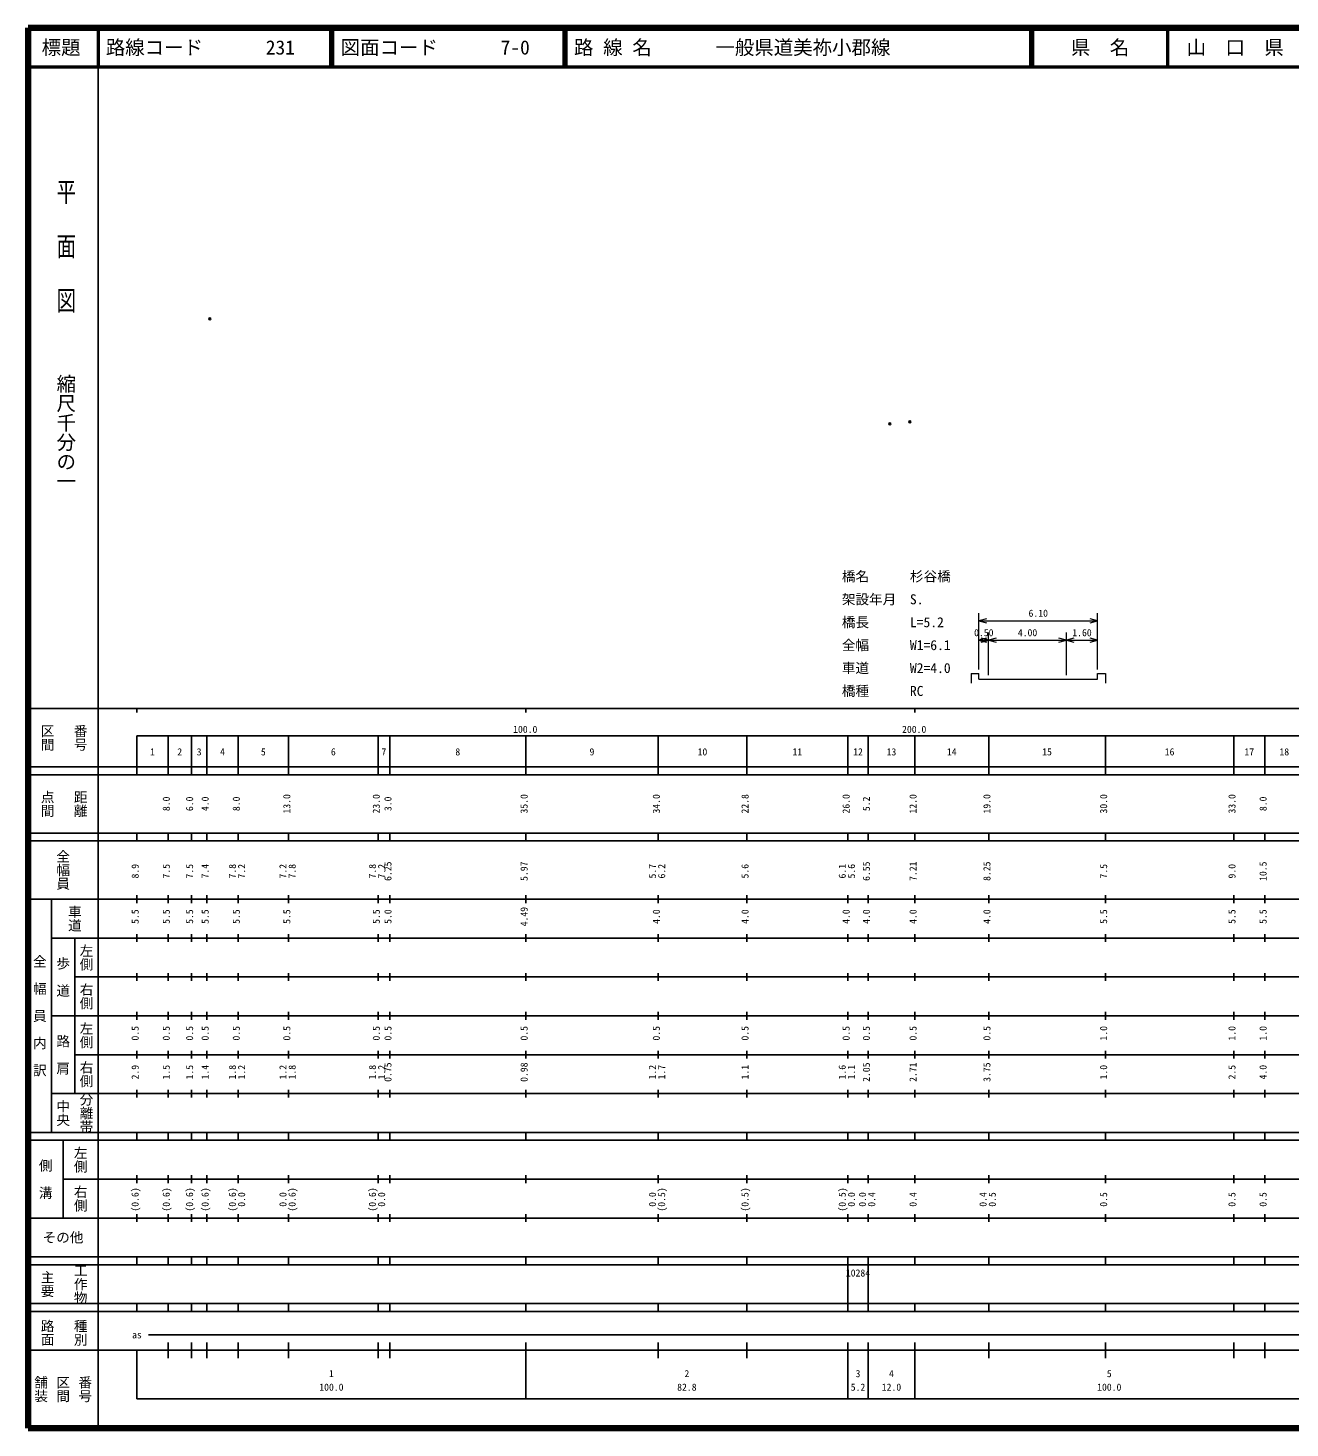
# Model space of a CAD drawing. Units: millimetres on the paper, with parts at other scales. Extents: x 40 to 680, y 20 to 380.
# Drawn here: x 40 to 364.5, y 20 to 380 of the extents above; entities that cross this region are included whole.
import ezdxf
from ezdxf.enums import TextEntityAlignment as Align

# ---------------------------------------------------------------- set-up
doc = ezdxf.new("R2010")
doc.units = ezdxf.units.MM
doc.header["$PDMODE"] = 32
doc.header["$PDSIZE"] = 0.5
doc.layers.add('S-OTRS', color=6, linetype='Continuous')
doc.layers.add('S-TTL-TXT', color=7, linetype='Continuous')
for name, color, linetype, lineweight in [('S-STR-HTXT', 7, 'Continuous', 13), ('S-TTL', 2, 'Continuous', 140), ('S-TTL-BAND', 7, 'Continuous', 25), ('S-TTL-LINE', 7, 'Continuous', 50)]:
    doc.layers.add(name, color=color, linetype=linetype, lineweight=lineweight)
doc.styles.add('@ＭＳ ゴシック', font='')
doc.styles.add('ＭＳ ゴシック', font='')
doc.styles.get('@ＭＳ ゴシック').set_extended_font_data('@MS Gothic')
doc.styles.get('ＭＳ ゴシック').set_extended_font_data('MS Gothic')

msp = doc.modelspace()

# ---------------------------------------------------------------- linework, layer by layer
at = {"layer": 'S-OTRS'}
for p in [(86.718, 305.241), (261.565, 278.217), (266.753, 278.724)]:
    msp.add_point(p, dxfattribs=at)
at = {"layer": 'S-STR-HTXT'}
for p, q in [((284.488, 215.051), (284.488, 229.551)), ((286.42, 228.068), (284.488, 227.551)), ((284.488, 227.551), (314.988, 227.551)), ((284.488, 227.551), (286.42, 227.033)), ((314.988, 227.551), (313.057, 228.068)), ((313.057, 227.033), (314.988, 227.551)), ((314.988, 215.051), (314.988, 229.551)), ((286.988, 213.551), (286.988, 224.551)), ((306.988, 213.551), (306.988, 224.551)), ((286.42, 223.068), (284.488, 222.551)), ((284.488, 222.551), (286.988, 222.551)), ((284.488, 222.551), (286.42, 222.033)), ((286.988, 222.551), (285.057, 223.068)), ((285.057, 222.033), (286.988, 222.551)), ((288.92, 223.068), (286.988, 222.551)), ((286.988, 222.551), (306.988, 222.551)), ((286.988, 222.551), (288.92, 222.033)), ((306.988, 222.551), (305.057, 223.068)), ((305.057, 222.033), (306.988, 222.551)), ((308.92, 223.068), (306.988, 222.551)), ((306.988, 222.551), (314.988, 222.551)), ((306.988, 222.551), (308.92, 222.033)), ((314.988, 222.551), (313.057, 223.068)), ((313.057, 222.033), (314.988, 222.551)), ((282.488, 214.051), (284.488, 214.051)), ((282.488, 214.051), (282.488, 211.551)), ((284.488, 212.551), (284.488, 214.051)), ((284.488, 212.551), (286.988, 212.551)), ((286.988, 212.551), (306.988, 212.551)), ((306.988, 212.551), (314.988, 212.551)), ((314.988, 212.551), (314.988, 214.051)), ((314.988, 214.051), (316.988, 214.051)), ((316.988, 214.051), (316.988, 211.551))]:
    msp.add_line(p, q, dxfattribs=at)
at = {"layer": 'S-TTL'}
for p, q in [((40, 380), (40, 20)), ((680, 380), (40, 380)), ((40, 20), (680, 20))]:
    msp.add_line(p, q, dxfattribs=at)
at = {"layer": 'S-TTL-BAND'}
for p, q in [((58, 370), (58, 20)), ((40, 205), (579, 205)), ((68, 205), (68, 204)), ((168, 205), (168, 204)), ((268, 205), (268, 204)), ((68, 198), (579, 198)), ((68, 198), (68, 188)), ((76, 188), (76, 198)), ((82, 188), (82, 198)), ((86, 188), (86, 198)), ((94, 188), (94, 198)), ((107, 188), (107, 198)), ((130, 188), (130, 198)), ((133, 188), (133, 198)), ((168, 188), (168, 198)), ((202, 188), (202, 198)), ((224.8, 188), (224.8, 198)), ((250.8, 188), (250.8, 198)), ((256, 188), (256, 198)), ((268, 188), (268, 198)), ((287, 188), (287, 198)), ((317, 188), (317, 198)), ((350, 188), (350, 198)), ((358, 188), (358, 198)), ((40, 190), (579, 190)), ((40, 188), (579, 188)), ((40, 173), (579, 173)), ((68, 171), (68, 173)), ((76, 171), (76, 173)), ((82, 171), (82, 173)), ((86, 171), (86, 173)), ((94, 171), (94, 173)), ((107, 171), (107, 173)), ((130, 171), (130, 173)), ((133, 171), (133, 173)), ((168, 171), (168, 173)), ((202, 171), (202, 173)), ((224.8, 171), (224.8, 173)), ((250.8, 171), (250.8, 173)), ((256, 171), (256, 173)), ((268, 171), (268, 173)), ((287, 171), (287, 173)), ((317, 171), (317, 173)), ((350, 171), (350, 173)), ((358, 171), (358, 173)), ((40, 171), (579, 171)), ((40, 156), (579, 156)), ((46, 96), (46, 156)), ((68, 155), (68, 157)), ((76, 155), (76, 157)), ((82, 155), (82, 157)), ((86, 155), (86, 157)), ((94, 155), (94, 157)), ((107, 155), (107, 157)), ((130, 155), (130, 157)), ((133, 155), (133, 157)), ((168, 155), (168, 157)), ((202, 155), (202, 157)), ((224.8, 155), (224.8, 157)), ((250.8, 155), (250.8, 157)), ((256, 155), (256, 157)), ((268, 155), (268, 157)), ((287, 155), (287, 157)), ((317, 155), (317, 157)), ((350, 155), (350, 157)), ((358, 155), (358, 157)), ((46, 146), (579, 146)), ((52, 146), (52, 106)), ((68, 145), (68, 147)), ((76, 145), (76, 147)), ((82, 145), (82, 147)), ((86, 145), (86, 147)), ((94, 145), (94, 147)), ((107, 145), (107, 147)), ((130, 145), (130, 147)), ((133, 145), (133, 147)), ((168, 145), (168, 147)), ((202, 145), (202, 147)), ((224.8, 145), (224.8, 147)), ((250.8, 145), (250.8, 147)), ((256, 145), (256, 147)), ((268, 145), (268, 147)), ((287, 145), (287, 147)), ((317, 145), (317, 147)), ((350, 145), (350, 147)), ((358, 145), (358, 147)), ((68, 135), (68, 137)), ((76, 135), (76, 137)), ((82, 135), (82, 137)), ((86, 135), (86, 137)), ((94, 135), (94, 137)), ((107, 135), (107, 137)), ((130, 135), (130, 137)), ((133, 135), (133, 137)), ((168, 135), (168, 137)), ((202, 135), (202, 137)), ((224.8, 135), (224.8, 137)), ((250.8, 135), (250.8, 137)), ((256, 135), (256, 137)), ((268, 135), (268, 137)), ((287, 135), (287, 137)), ((317, 135), (317, 137)), ((350, 135), (350, 137)), ((358, 135), (358, 137)), ((52, 136), (579, 136)), ((46, 126), (579, 126)), ((68, 125), (68, 127)), ((76, 125), (76, 127)), ((82, 125), (82, 127)), ((86, 125), (86, 127)), ((94, 125), (94, 127)), ((107, 125), (107, 127)), ((130, 125), (130, 127)), ((133, 125), (133, 127)), ((168, 125), (168, 127)), ((202, 125), (202, 127)), ((224.8, 125), (224.8, 127)), ((250.8, 125), (250.8, 127)), ((256, 125), (256, 127)), ((268, 125), (268, 127)), ((287, 125), (287, 127)), ((317, 125), (317, 127)), ((350, 125), (350, 127)), ((358, 125), (358, 127)), ((52, 116), (579, 116)), ((68, 115), (68, 117)), ((76, 115), (76, 117)), ((82, 115), (82, 117)), ((86, 115), (86, 117)), ((94, 115), (94, 117)), ((107, 115), (107, 117)), ((130, 115), (130, 117)), ((133, 115), (133, 117)), ((168, 115), (168, 117)), ((202, 115), (202, 117)), ((224.8, 115), (224.8, 117)), ((250.8, 115), (250.8, 117)), ((256, 115), (256, 117)), ((268, 115), (268, 117)), ((287, 115), (287, 117)), ((317, 115), (317, 117)), ((350, 115), (350, 117)), ((358, 115), (358, 117)), ((46, 106), (579, 106)), ((68, 105), (68, 107)), ((76, 105), (76, 107)), ((82, 105), (82, 107)), ((86, 105), (86, 107)), ((94, 105), (94, 107)), ((107, 105), (107, 107)), ((130, 105), (130, 107)), ((133, 105), (133, 107)), ((168, 105), (168, 107)), ((202, 105), (202, 107)), ((224.8, 105), (224.8, 107)), ((250.8, 105), (250.8, 107)), ((256, 105), (256, 107)), ((268, 105), (268, 107)), ((287, 105), (287, 107)), ((317, 105), (317, 107)), ((350, 105), (350, 107)), ((358, 105), (358, 107)), ((40, 96), (579, 96)), ((40, 94), (579, 94)), ((49, 94), (49, 74)), ((68, 94), (68, 96)), ((76, 94), (76, 96)), ((82, 94), (82, 96)), ((86, 94), (86, 96)), ((94, 94), (94, 96)), ((107, 94), (107, 96)), ((130, 94), (130, 96)), ((133, 94), (133, 96)), ((168, 94), (168, 96)), ((202, 94), (202, 96)), ((224.8, 94), (224.8, 96)), ((250.8, 94), (250.8, 96)), ((256, 94), (256, 96)), ((268, 94), (268, 96)), ((287, 94), (287, 96)), ((317, 94), (317, 96)), ((350, 94), (350, 96)), ((358, 94), (358, 96)), ((49, 84), (579, 84)), ((68, 83), (68, 85)), ((76, 83), (76, 85)), ((82, 83), (82, 85)), ((86, 83), (86, 85)), ((94, 83), (94, 85)), ((107, 83), (107, 85)), ((130, 83), (130, 85)), ((133, 83), (133, 85)), ((168, 83), (168, 85)), ((202, 83), (202, 85)), ((224.8, 83), (224.8, 85)), ((250.8, 83), (250.8, 85)), ((256, 83), (256, 85)), ((268, 83), (268, 85)), ((287, 83), (287, 85)), ((317, 83), (317, 85)), ((350, 83), (350, 85)), ((358, 83), (358, 85)), ((40, 74), (579, 74)), ((68, 73), (68, 75)), ((76, 73), (76, 75)), ((82, 73), (82, 75)), ((86, 73), (86, 75)), ((94, 73), (94, 75)), ((107, 73), (107, 75)), ((130, 73), (130, 75)), ((133, 73), (133, 75)), ((168, 73), (168, 75)), ((202, 73), (202, 75)), ((224.8, 73), (224.8, 75)), ((250.8, 73), (250.8, 75)), ((256, 73), (256, 75)), ((268, 73), (268, 75)), ((287, 73), (287, 75)), ((317, 73), (317, 75)), ((350, 73), (350, 75)), ((358, 73), (358, 75)), ((40, 64), (579, 64)), ((40, 62), (579, 62)), ((68, 62), (68, 64)), ((76, 62), (76, 64)), ((82, 62), (82, 64)), ((86, 62), (86, 64)), ((94, 62), (94, 64)), ((107, 62), (107, 64)), ((130, 62), (130, 64)), ((133, 62), (133, 64)), ((168, 62), (168, 64)), ((202, 62), (202, 64)), ((224.8, 62), (224.8, 64)), ((250.8, 62), (250.8, 64)), ((250.8, 52), (250.8, 62)), ((256, 62), (256, 64)), ((256, 52), (256, 62)), ((268, 62), (268, 64)), ((287, 62), (287, 64)), ((317, 62), (317, 64)), ((350, 62), (350, 64)), ((358, 62), (358, 64)), ((40, 52), (579, 52)), ((68, 50), (68, 52)), ((76, 50), (76, 52)), ((82, 50), (82, 52)), ((86, 50), (86, 52)), ((94, 50), (94, 52)), ((107, 50), (107, 52)), ((130, 50), (130, 52)), ((133, 50), (133, 52)), ((168, 50), (168, 52)), ((202, 50), (202, 52)), ((224.8, 50), (224.8, 52)), ((250.8, 50), (250.8, 52)), ((256, 50), (256, 52)), ((268, 50), (268, 52)), ((287, 50), (287, 52)), ((317, 50), (317, 52)), ((350, 50), (350, 52)), ((358, 50), (358, 52)), ((40, 50), (579, 50)), ((71, 44), (562, 44)), ((40, 40), (579, 40)), ((68, 40), (68, 27.5)), ((76, 38), (76, 42)), ((82, 38), (82, 42)), ((86, 38), (86, 42)), ((94, 38), (94, 42)), ((107, 38), (107, 42)), ((130, 38), (130, 42)), ((133, 38), (133, 42)), ((168, 27.5), (168, 42)), ((202, 38), (202, 42)), ((224.8, 38), (224.8, 42)), ((250.8, 27.5), (250.8, 42)), ((256, 27.5), (256, 42)), ((268, 27.5), (268, 42)), ((287, 38), (287, 42)), ((317, 38), (317, 42)), ((350, 38), (350, 42)), ((358, 38), (358, 42)), ((68, 27.5), (579, 27.5))]:
    msp.add_line(p, q, dxfattribs=at)
at = {"layer": 'S-TTL-LINE'}
for p, q in [((58, 380), (58, 370)), ((117.75, 380), (117.75, 370)), ((118.25, 380), (118.25, 370)), ((177.75, 380), (177.75, 370)), ((178.25, 380), (178.25, 370)), ((297.75, 380), (297.75, 370)), ((298.25, 380), (298.25, 370)), ((333, 380), (333, 370)), ((40, 370), (680, 370))]:
    msp.add_line(p, q, dxfattribs=at)

# ---------------------------------------------------------------- texts
at = {"layer": 'S-STR-HTXT', "style": 'ＭＳ ゴシック'}
for s, p in [('橋名\u3000\u3000\u3000杉谷橋', (249.243, 236.932)), ('架設年月\u3000S.', (249.243, 231.041)), ('橋長\u3000\u3000\u3000L=5.2', (249.243, 225.15)), ('全幅\u3000\u3000\u3000W1=6.1', (249.243, 219.259)), ('車道\u3000\u3000\u3000W2=4.0', (249.243, 213.368)), ('橋種\u3000\u3000\u3000RC', (249.243, 207.477))]:
    msp.add_text(s, height=2.566, dxfattribs=at).set_placement(p, align=Align.BOTTOM_LEFT)
for s, p in [('6.10', (299.738, 228.051)), ('0.50', (285.738, 223.051)), ('4.00', (296.988, 223.051)), ('1.60', (310.988, 223.051))]:
    msp.add_text(s, height=1.833, dxfattribs=at).set_placement(p, align=Align.BOTTOM_CENTER)
at = {"layer": 'S-TTL-BAND', "style": '@ＭＳ ゴシック', "width": 1.4}
msp.add_text('平  面  図', height=3.666, rotation=270, dxfattribs=at).set_placement((49.777, 306.475), align=Align.MIDDLE_RIGHT)
at = {"layer": 'S-TTL-BAND', "style": '@ＭＳ ゴシック'}
msp.add_text('縮尺千分の一', height=3.666, rotation=270, dxfattribs=at).set_placement((49.777, 261.03), align=Align.MIDDLE_RIGHT)
for s, p in [('区間', (45, 197.5)), ('番号', (53.5, 197.5)), ('点間', (45, 180.5)), ('距離', (53.5, 180.5)), ('全幅員', (49, 163.5)), ('車道', (52, 151)), ('左側', (55, 141)), ('全\u3000幅\u3000員\u3000内\u3000訳', (43, 126)), ('歩\u3000道', (49, 136)), ('右側', (55, 131)), ('左側', (55, 121)), ('路\u3000肩', (49, 116)), ('右側', (55, 111)), ('分離帯', (55, 101)), ('中央', (49, 101)), ('左側', (53.5, 89)), ('側\u3000溝', (44.5, 84)), ('右側', (53.5, 79)), ('工作物', (53.5, 57)), ('主要', (45, 57)), ('路面', (45, 44.5)), ('種別', (53.5, 44.5)), ('舗装', (43.333, 30)), ('区間', (49, 30)), ('番号', (54.667, 30))]:
    msp.add_text(s, height=2.566, rotation=270, dxfattribs=at).set_placement(p, align=Align.MIDDLE_CENTER)
at = {"layer": 'S-TTL-BAND', "style": 'ＭＳ ゴシック'}
for s, p in [('100.0', (167.844, 198.195)), ('200.0', (267.844, 198.195)), ('1', (72, 192.405)), ('2', (79, 192.405)), ('3', (84, 192.405)), ('4', (90, 192.405)), ('5', (100.5, 192.405)), ('6', (118.5, 192.405)), ('7', (131.5, 192.405)), ('8', (150.5, 192.405)), ('9', (185, 192.405)), ('10', (213.4, 192.405)), ('11', (237.8, 192.405)), ('12', (253.4, 192.405)), ('13', (262, 192.405)), ('14', (277.5, 192.405)), ('15', (302, 192.405)), ('16', (333.5, 192.405)), ('17', (354, 192.405)), ('18', (363, 192.405)), ('as', (68, 42.5)), ('1', (118, 32.523)), ('2', (209.4, 32.523)), ('3', (253.4, 32.523)), ('4', (262, 32.523)), ('5', (318, 32.523)), ('100.0', (118, 29.033)), ('82.8', (209.4, 29.033)), ('5.2', (253.4, 29.033)), ('12.0', (262, 29.033)), ('100.0', (318, 29.033))]:
    msp.add_text(s, height=1.833, dxfattribs=at).set_placement(p, align=Align.BOTTOM_CENTER)
for s, p in [('8.0', (77, 180.5)), ('6.0', (83, 180.5)), ('4.0', (87, 180.5)), ('8.0', (95, 180.5)), ('13.0', (108, 180.5)), ('23.0', (131, 180.5)), ('3.0', (134, 180.5)), ('35.0', (169, 180.5)), ('34.0', (203, 180.5)), ('22.8', (225.8, 180.5)), ('26.0', (251.8, 180.5)), ('5.2', (257, 180.5)), ('12.0', (269, 180.5)), ('19.0', (288, 180.5)), ('30.0', (318, 180.5)), ('33.0', (351, 180.5)), ('8.0', (359, 180.5)), ('8.9', (69, 163.174)), ('7.5', (77, 163.174)), ('7.5', (83, 163.174)), ('7.4', (87, 163.174)), ('7.8', (94, 163.174)), ('7.2', (96.37, 163.174)), ('7.2', (107, 163.174)), ('7.8', (109.37, 163.174)), ('7.8', (130, 163.174)), ('7.2', (132.37, 163.174)), ('6.25', (134, 163.174)), ('5.97', (169, 163.174)), ('5.7', (202, 163.174)), ('6.2', (204.37, 163.174)), ('5.6', (225.8, 163.174)), ('6.1', (250.8, 163.174)), ('5.6', (253.17, 163.174)), ('6.55', (257, 163.174)), ('7.21', (269, 163.174)), ('8.25', (288, 163.174)), ('7.5', (318, 163.174)), ('9.0', (351, 163.174)), ('10.5', (359, 163.174)), ('5.5', (69, 151.5)), ('5.5', (77, 151.5)), ('5.5', (83, 151.5)), ('5.5', (87, 151.5)), ('5.5', (95, 151.5)), ('5.5', (108, 151.5)), ('5.5', (131, 151.5)), ('5.0', (134, 151.5)), ('4.49', (169, 151.5)), ('4.0', (203, 151.5)), ('4.0', (225.8, 151.5)), ('4.0', (251.8, 151.5)), ('4.0', (257, 151.5)), ('4.0', (269, 151.5)), ('4.0', (288, 151.5)), ('5.5', (318, 151.5)), ('5.5', (351, 151.5)), ('5.5', (359, 151.5)), ('0.5', (69, 121.5)), ('0.5', (77, 121.5)), ('0.5', (83, 121.5)), ('0.5', (87, 121.5)), ('0.5', (95, 121.5)), ('0.5', (108, 121.5)), ('0.5', (131, 121.5)), ('0.5', (134, 121.5)), ('0.5', (169, 121.5)), ('0.5', (203, 121.5)), ('0.5', (225.8, 121.5)), ('0.5', (251.8, 121.5)), ('0.5', (257, 121.5)), ('0.5', (269, 121.5)), ('0.5', (288, 121.5)), ('1.0', (318, 121.5)), ('1.0', (351, 121.5)), ('1.0', (359, 121.5)), ('2.9', (69, 111.5)), ('1.5', (77, 111.5)), ('1.5', (83, 111.5)), ('1.4', (87, 111.5)), ('1.8', (94, 111.5)), ('1.2', (96.37, 111.5)), ('1.2', (107, 111.5)), ('1.8', (109.37, 111.5)), ('1.8', (130, 111.5)), ('1.2', (132.37, 111.5)), ('0.75', (134, 111.5)), ('0.98', (169, 111.5)), ('1.2', (202, 111.5)), ('1.7', (204.37, 111.5)), ('1.1', (225.8, 111.5)), ('1.6', (250.8, 111.5)), ('1.1', (253.17, 111.5)), ('2.05', (257, 111.5)), ('2.71', (269, 111.5)), ('3.75', (288, 111.5)), ('1.0', (318, 111.5)), ('2.5', (351, 111.5)), ('4.0', (359, 111.5)), ('(0.6)', (69, 78.764)), ('(0.6)', (77, 78.764)), ('(0.6)', (83, 78.764)), ('(0.6)', (87, 78.764)), ('(0.6)', (94, 78.764)), ('0.0', (96.37, 78.764)), ('0.0', (107, 78.764)), ('(0.6)', (109.37, 78.764)), ('(0.6)', (130, 78.764)), ('0.0', (132.37, 78.764)), ('0.0', (202, 78.764)), ('(0.5)', (204.37, 78.764)), ('(0.5)', (225.8, 78.764)), ('(0.5)', (250.8, 78.764)), ('0.0', (253.17, 78.764)), ('0.0', (256, 78.764)), ('0.4', (258.37, 78.764)), ('0.4', (269, 78.764)), ('0.4', (287, 78.764)), ('0.5', (289.37, 78.764)), ('0.5', (318, 78.764)), ('0.5', (351, 78.764)), ('0.5', (359, 78.764))]:
    msp.add_text(s, height=1.833, rotation=90, dxfattribs=at).set_placement(p, align=Align.BOTTOM_CENTER)
msp.add_text('その他', height=2.566, dxfattribs=at).set_placement((49, 69), align=Align.MIDDLE_CENTER)
msp.add_text('10284', height=1.833, dxfattribs=at).set_placement((250.275, 58.405), align=Align.BOTTOM_LEFT)
at = {"layer": 'S-TTL-TXT', "style": 'ＭＳ ゴシック'}
for s, p in [('標題', (48.5, 375)), ('県\u3000名', (315.625, 375)), ('山\u3000口\u3000県', (350.375, 375))]:
    msp.add_text(s, height=3.666, dxfattribs=at).set_placement(p, align=Align.MIDDLE_CENTER)
for s, p in [('路線コード', (60, 375)), ('231', (101.142, 375)), ('図面コード', (120.38, 375)), ('7-0', (161.521, 375)), ('路 線 名', (180.38, 375)), ('一般県道美祢小郡線', (216.734, 375))]:
    msp.add_text(s, height=3.666, dxfattribs=at).set_placement(p, align=Align.MIDDLE_LEFT)

doc.saveas('drawing.dxf')
